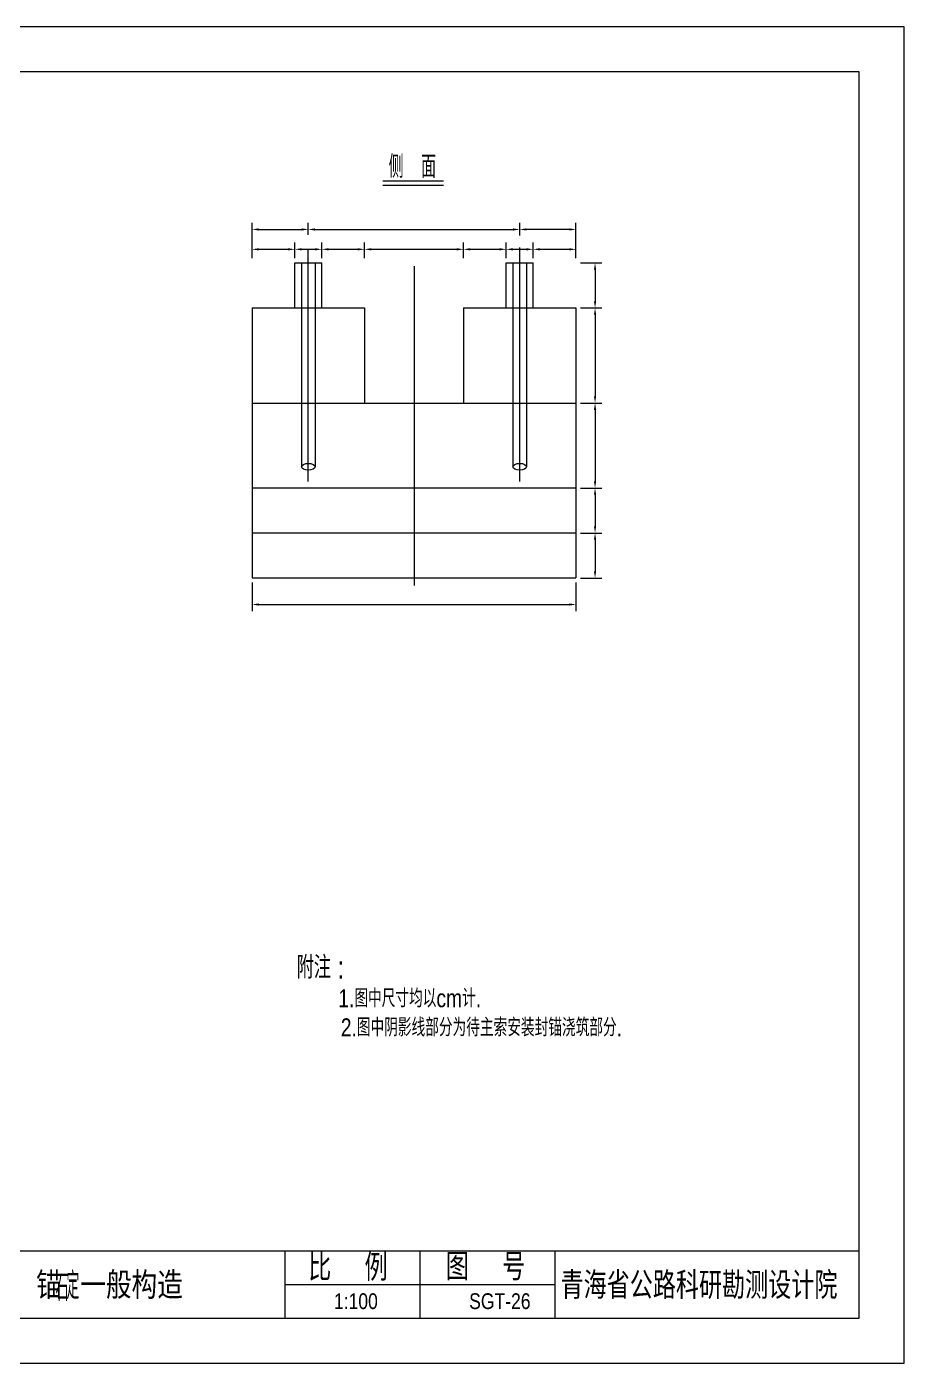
# Model space of a CAD drawing. Extents: x 9718 to 13918, y -2349 to 621.
# Drawn here: x 11967 to 13918, y -2349 to 621 of the extents above; entities that cross this region are included whole.
import ezdxf
from ezdxf.enums import TextEntityAlignment as Align

# ---------------------------------------------------------------- set-up
doc = ezdxf.new("R2010")
doc.units = 0
doc.layers.get('0').update_dxf_attribs({"linetype": 'CONTINUOUS'})
doc.layers.get('DEFPOINTS').update_dxf_attribs({"linetype": 'CONTINUOUS'})
doc.layers.add('JDX', color=6, linetype='CONTINUOUS')
doc.styles.add('GGX1', font='romanc.shx', dxfattribs={"bigfont": 'dk.shx'})
doc.styles.get("Standard").update_dxf_attribs({"font": 'stxt.shx', "width": 0.8, "bigfont": 'dk.shx'})
doc.dimstyles.get("Standard").update_dxf_attribs({"dimtxt": 0.18, "dimasz": 0.18, "dimexe": 0.18, "dimexo": 0.0625, "dimgap": 0.09, "dimtad": 0, "dimtih": 1, "dimtoh": 1, "dimdec": 4, "dimzin": 0, "dimdsep": 46, "dimtxsty": 'Standard', "dimcen": 0.09, "dimadec": 0, "dimazin": 0, "dimtfac": 1, "dimtdec": 4, "dimtofl": 0, "dimtmove": 0, "dimatfit": 3, "dimfxl": 0, "dimtolj": 1, "dimtzin": 0, "dimarcsym": 0})

# ---------------------------------------------------------------- blocks, each defined once
blk = doc.blocks.new('*D18')
at = {"color": 2}
for p, q in [((12468, -614.1), (12468, -678)), ((13188, -614.1), (13188, -678)), ((12483, -663), (13173, -663))]:
    blk.add_line(p, q, dxfattribs=at)
for points in [[(12483, -660.5), (12483, -665.5), (12468, -663)], [(13173, -660.5), (13173, -665.5), (13188, -663)]]:
    blk.add_solid(points, dxfattribs=at)
at = {"layer": 'DEFPOINTS', "color": 0}
for p in [(12468, -604.1), (13188, -604.1), (13188, -663)]:
    blk.add_point(p, dxfattribs=at)
blk = doc.blocks.new('*D19')
at = {"color": 2}
for p, q in [((12468, 135.7), (12468, 185.5)), ((12593, 158.5), (12593, 185.5)), ((12483, 170.5), (12578, 170.5))]:
    blk.add_line(p, q, dxfattribs=at)
for points in [[(12483, 173), (12483, 168), (12468, 170.5)], [(12578, 173), (12578, 168), (12593, 170.5)]]:
    blk.add_solid(points, dxfattribs=at)
at = {"layer": 'DEFPOINTS', "color": 0}
for p in [(12593, 170.5), (12468, 125.7), (12593, 148.5)]:
    blk.add_point(p, dxfattribs=at)
blk = doc.blocks.new('*D20')
at = {"color": 2}
for p, q in [((12468, 106.6), (12468, 141.3)), ((12483, 126.3), (12548, 126.3)), ((12563, 106.6), (12563, 141.3))]:
    blk.add_line(p, q, dxfattribs=at)
for points in [[(12483, 128.8), (12483, 123.8), (12468, 126.3)], [(12548, 128.8), (12548, 123.8), (12563, 126.3)]]:
    blk.add_solid(points, dxfattribs=at)
at = {"layer": 'DEFPOINTS', "color": 0}
for p in [(12563, 126.3), (12468, 96.6), (12563, 96.6)]:
    blk.add_point(p, dxfattribs=at)
blk = doc.blocks.new('*D21')
at = {"color": 2}
for p, q in [((12578, 126.3), (12608, 126.3)), ((12623, 106.6), (12623, 141.3))]:
    blk.add_line(p, q, dxfattribs=at)
for points in [[(12578, 128.8), (12578, 123.8), (12563, 126.3)], [(12608, 128.8), (12608, 123.8), (12623, 126.3)]]:
    blk.add_solid(points, dxfattribs=at)
at = {"layer": 'DEFPOINTS', "color": 0}
for p in [(12623, 126.3), (12563, 96.6), (12623, 96.6)]:
    blk.add_point(p, dxfattribs=at)
blk = doc.blocks.new('*D22')
at = {"color": 2}
for p, q in [((12638, 126.3), (12703, 126.3)), ((12718, 106.6), (12718, 141.3))]:
    blk.add_line(p, q, dxfattribs=at)
for points in [[(12638, 128.8), (12638, 123.8), (12623, 126.3)], [(12703, 128.8), (12703, 123.8), (12718, 126.3)]]:
    blk.add_solid(points, dxfattribs=at)
at = {"layer": 'DEFPOINTS', "color": 0}
for p in [(12718, 126.3), (12623, 96.6), (12718, 96.6)]:
    blk.add_point(p, dxfattribs=at)
blk = doc.blocks.new('*D23')
at = {"color": 2}
for p, q in [((12733, 126.3), (12923, 126.3)), ((12938, 106.6), (12938, 141.3))]:
    blk.add_line(p, q, dxfattribs=at)
for points in [[(12733, 128.8), (12733, 123.8), (12718, 126.3)], [(12923, 128.8), (12923, 123.8), (12938, 126.3)]]:
    blk.add_solid(points, dxfattribs=at)
at = {"layer": 'DEFPOINTS', "color": 0}
for p in [(12938, 126.3), (12718, 96.6), (12938, 96.6)]:
    blk.add_point(p, dxfattribs=at)
blk = doc.blocks.new('*D24')
at = {"color": 2}
for p, q in [((12953, 126.3), (13018, 126.3)), ((13033, 106.6), (13033, 141.3))]:
    blk.add_line(p, q, dxfattribs=at)
for points in [[(12953, 128.8), (12953, 123.8), (12938, 126.3)], [(13018, 128.8), (13018, 123.8), (13033, 126.3)]]:
    blk.add_solid(points, dxfattribs=at)
at = {"layer": 'DEFPOINTS', "color": 0}
for p in [(13033, 126.3), (12938, 96.6), (13033, 96.6)]:
    blk.add_point(p, dxfattribs=at)
blk = doc.blocks.new('*D25')
at = {"color": 2}
for p, q in [((13048, 126.3), (13078, 126.3)), ((13093, 106.6), (13093, 141.3))]:
    blk.add_line(p, q, dxfattribs=at)
for points in [[(13048, 128.8), (13048, 123.8), (13033, 126.3)], [(13078, 128.8), (13078, 123.8), (13093, 126.3)]]:
    blk.add_solid(points, dxfattribs=at)
at = {"layer": 'DEFPOINTS', "color": 0}
for p in [(13093, 126.3), (13033, 96.6), (13093, 96.6)]:
    blk.add_point(p, dxfattribs=at)
blk = doc.blocks.new('*D26')
at = {"color": 2}
for p, q in [((13108, 126.3), (13173, 126.3)), ((13188, 106.6), (13188, 141.3))]:
    blk.add_line(p, q, dxfattribs=at)
for points in [[(13108, 128.8), (13108, 123.8), (13093, 126.3)], [(13173, 128.8), (13173, 123.8), (13188, 126.3)]]:
    blk.add_solid(points, dxfattribs=at)
at = {"layer": 'DEFPOINTS', "color": 0}
for p in [(13188, 126.3), (13093, 96.6), (13188, 96.6)]:
    blk.add_point(p, dxfattribs=at)
blk = doc.blocks.new('*D27')
at = {"color": 2}
for p, q in [((13063, 156.7), (13063, 185.5)), ((13188, 135.7), (13188, 185.5)), ((13173, 170.5), (13078, 170.5))]:
    blk.add_line(p, q, dxfattribs=at)
for points in [[(13078, 173), (13078, 168), (13063, 170.5)], [(13173, 173), (13173, 168), (13188, 170.5)]]:
    blk.add_solid(points, dxfattribs=at)
at = {"layer": 'DEFPOINTS', "color": 0}
for p in [(13063, 170.5), (13063, 146.7), (13188, 125.7)]:
    blk.add_point(p, dxfattribs=at)
blk = doc.blocks.new('*D28')
at = {"color": 2}
for p, q in [((13198, 95.9), (13245.5, 95.9)), ((13230.5, 80.9), (13230.5, 10.9)), ((13198, -4.1), (13245.5, -4.1))]:
    blk.add_line(p, q, dxfattribs=at)
for points in [[(13228, 80.9), (13233, 80.9), (13230.5, 95.9)], [(13228, 10.9), (13233, 10.9), (13230.5, -4.1)]]:
    blk.add_solid(points, dxfattribs=at)
at = {"layer": 'DEFPOINTS', "color": 0}
for p in [(13188, 95.9), (13188, -4.1), (13230.5, -4.1)]:
    blk.add_point(p, dxfattribs=at)
blk = doc.blocks.new('*D29')
at = {"color": 2}
for p, q in [((13230.5, -19.1), (13230.5, -200.5)), ((13198, -215.5), (13245.5, -215.5))]:
    blk.add_line(p, q, dxfattribs=at)
for points in [[(13228, -19.1), (13233, -19.1), (13230.5, -4.1)], [(13228, -200.5), (13233, -200.5), (13230.5, -215.5)]]:
    blk.add_solid(points, dxfattribs=at)
at = {"layer": 'DEFPOINTS', "color": 0}
for p in [(13188, -4.1), (13188, -215.5), (13230.5, -215.5)]:
    blk.add_point(p, dxfattribs=at)
blk = doc.blocks.new('*D30')
at = {"color": 2}
for p, q in [((13230.5, -230.5), (13230.5, -389.1)), ((13198, -404.1), (13245.5, -404.1))]:
    blk.add_line(p, q, dxfattribs=at)
for points in [[(13228, -230.5), (13233, -230.5), (13230.5, -215.5)], [(13228, -389.1), (13233, -389.1), (13230.5, -404.1)]]:
    blk.add_solid(points, dxfattribs=at)
at = {"layer": 'DEFPOINTS', "color": 0}
for p in [(13188, -215.5), (13188, -404.1), (13230.5, -404.1)]:
    blk.add_point(p, dxfattribs=at)
blk = doc.blocks.new('*D31')
at = {"color": 2}
for p, q in [((13230.5, -419.1), (13230.5, -489.1)), ((13198, -504.1), (13245.5, -504.1))]:
    blk.add_line(p, q, dxfattribs=at)
for points in [[(13228, -419.1), (13233, -419.1), (13230.5, -404.1)], [(13228, -489.1), (13233, -489.1), (13230.5, -504.1)]]:
    blk.add_solid(points, dxfattribs=at)
at = {"layer": 'DEFPOINTS', "color": 0}
for p in [(13188, -404.1), (13188, -504.1), (13230.5, -504.1)]:
    blk.add_point(p, dxfattribs=at)
blk = doc.blocks.new('*D32')
at = {"color": 2}
for p, q in [((13230.5, -519.1), (13230.5, -589.1)), ((13198, -604.1), (13245.5, -604.1))]:
    blk.add_line(p, q, dxfattribs=at)
for points in [[(13228, -519.1), (13233, -519.1), (13230.5, -504.1)], [(13228, -589.1), (13233, -589.1), (13230.5, -604.1)]]:
    blk.add_solid(points, dxfattribs=at)
at = {"layer": 'DEFPOINTS', "color": 0}
for p in [(13188, -504.1), (13188, -604.1), (13230.5, -604.1)]:
    blk.add_point(p, dxfattribs=at)
blk = doc.blocks.new('*D33')
at = {"color": 2}
for p, q in [((12593, 174.5), (12593, 185.4)), ((13063, 176.3), (13063, 185.4)), ((12608, 170.4), (13048, 170.4))]:
    blk.add_line(p, q, dxfattribs=at)
for points in [[(12608, 172.9), (12608, 167.9), (12593, 170.4)], [(13048, 172.9), (13048, 167.9), (13063, 170.4)]]:
    blk.add_solid(points, dxfattribs=at)
at = {"layer": 'DEFPOINTS', "color": 0}
for p in [(12593, 164.5), (13063, 170.4), (13063, 166.3)]:
    blk.add_point(p, dxfattribs=at)

msp = doc.modelspace()

# ---------------------------------------------------------------- linework, layer by layer
at = {"color": 2, "linetype": 'Continuous'}
for p, q in [((13917.92955, -2349.07629), (13917.92955, 620.92371)), ((13817.92955, -2249.07629), (13817.92955, -2249.07629))]:
    msp.add_line(p, q, dxfattribs=at)
at = {"color": 6, "linetype": 'Continuous'}
for p, q in [((13817.92955, 520.92371), (10017.92955, 520.92371)), ((13817.92955, -2249.07629), (13817.92955, 520.92371)), ((10017.92955, -2249.07629), (13817.92955, -2249.07629))]:
    msp.add_line(p, q, dxfattribs=at)
at = {"color": 3}
for p, q in [((12593.01743, -389.5235), (12593.01743, 124.27883)), ((13063.01743, -389.5235), (13063.01743, 130.506)), ((12828.01743, 89.02919), (12828.01743, -620.95735))]:
    msp.add_line(p, q, dxfattribs=at)
at = {"color": 7}
for p, q in [((12563.01743, -4.07237), (12563.01743, 95.92763)), ((12623.01743, -4.07237), (12623.01743, 95.92763)), ((13033.01743, -4.07237), (13033.01743, 95.92763)), ((13093.01743, -4.07237), (13093.01743, 95.92763)), ((12468.01743, -4.07237), (12468.01743, -604.07237)), ((12718.01743, -4.07237), (12718.01743, -215.50831)), ((12938.01743, -4.07237), (12938.01743, -215.50831)), ((13188.01743, -4.07237), (13188.01743, -604.07237))]:
    msp.add_line(p, q, dxfattribs=at)
for p, q in [((12563.01743, 95.92763), (12623.01743, 95.92763)), ((13033.01743, 95.92763), (13093.01743, 95.92763)), ((12468.01743, -4.07237), (12718.01743, -4.07237)), ((12938.01743, -4.07237), (13188.01743, -4.07237)), ((12718.01743, -215.50831), (12938.01743, -215.50831)), ((12468.01743, -404.07237), (13188.01743, -404.07237)), ((12468.01743, -504.07237), (13188.01743, -504.07237)), ((12468.01743, -604.07237), (13188.01743, -604.07237))]:
    msp.add_line(p, q)
at = {"color": 1}
for p, q in [((12578.01743, 95.92763), (12578.01743, -356.90977)), ((12608.01743, 95.92763), (12608.01743, -356.90977)), ((13048.01743, 95.92763), (13048.01743, -356.90977)), ((13078.01743, 95.92763), (13078.01743, -356.90977)), ((12468.01743, -215.50831), (12718.01743, -215.50831)), ((12938.01743, -215.50831), (13188.01743, -215.50831))]:
    msp.add_line(p, q, dxfattribs=at)
at = {"color": 2, "linetype": 'Continuous'}
for points in [[(13917.92955, 620.92371), (9717.92955, 620.92371)], [(9717.92955, -2349.07629), (13917.92955, -2349.07629)]]:
    msp.add_lwpolyline(points, dxfattribs=at)
at = {"color": 7, "linetype": 'Continuous'}
for points in [[(10017.92955, -2099.07629), (13817.92955, -2099.07629), (13817.92955, -2099.07629)], [(12541.79275, -2249.07629), (12541.79275, -2099.07629), (12541.79275, -2099.07629)], [(12841.79275, -2249.07629), (12841.79275, -2099.07629), (12841.79275, -2099.07629)], [(13141.79275, -2249.07629), (13141.79275, -2099.07629), (13141.79275, -2099.07629)], [(12541.79275, -2174.07629), (13141.79275, -2174.07629)]]:
    msp.add_lwpolyline(points, dxfattribs=at)
at = {"color": 1}
for centre in [(12593.01743, -356.90977), (13063.01743, -356.90977)]:
    msp.add_ellipse(centre, major_axis=(15, 0), ratio=0.5, dxfattribs=at)
at = {"layer": 'JDX', "color": 7}
msp.add_line((12759.02465, 278.2112), (12893.41143, 278.2112), dxfattribs=at)
at = {"layer": 'JDX', "color": 2}
msp.add_line((12759.02465, 269.2112), (12893.41143, 269.2112), dxfattribs=at)

# ---------------------------------------------------------------- texts
at = {"color": 2}
for s, height, width, p in [('附注 :', 50, 0.8, (12567.24453, -1494.30313)), (' 1.图中尺寸均以cm计.', 40, 0.8, (12647.85537, -1557.93753)), ('2.图中阴影线部分为待主索安装封锚浇筑部分.', 40, 0.8, (12665.25125, -1622.67062)), ('石', 60, 0.5, (12031.31631, -2210.88957)), ('定', 60, 0.5, (12055.36744, -2206.92274)), ('1:100', 35, 0.833333, (12649.99213, -2228.60844)), ('SGT-26', 35, 0.833333, (12950.57441, -2228.60844))]:
    msp.add_text(s, height=height, dxfattribs=dict(at, width=width)).set_placement(p)
at = {"color": 2, "style": 'GGX1', "width": 0.9}
for s, p in [('比  例', (12592.82936, -2166.0763)), ('图  号', (12898.85002, -2164.7939)), ('青海省公路科研勘测设计院', (13153.7411, -2206.09205))]:
    msp.add_text(s, height=60, dxfattribs=at).set_placement(p)
at = {"color": 2, "style": 'GGX1'}
msp.add_text('锚 一般构造', height=60, dxfattribs=at).set_placement((12151.00947, -2176.15507), align=Align.MIDDLE_CENTER)
at = {"layer": 'JDX', "color": 2, "width": 0.7}
msp.add_text('侧   面', height=50, dxfattribs=at).set_placement((12771.73932, 285.03968))

# ---------------------------------------------------------------- dimensions: what is measured, and where the dimension line sits
for base, p1, p2, override, picture, middle in [((12593.01743, 170.4739), (12468.01743, 125.66034), (12593.01743, 148.47698), {"dimtxt": 20, "dimasz": 15, "dimexe": 15, "dimexo": 10, "dimgap": 4.5, "dimtad": 1, "dimtih": 0, "dimtoh": 0, "dimzin": 8, "dimlunit": 6, "dimcen": 2.5, "dimclrd": 2, "dimclre": 2, "dimclrt": 2, "dimtofl": 1, "dimtmove": 2}, '*D19', (12530.51743, 184.9739)), ((13063.01743, 170.36204), (12593.01743, 164.54104), (13063.01743, 166.33522), {"dimtxt": 20, "dimasz": 15, "dimexe": 15, "dimexo": 10, "dimgap": 4.5, "dimtad": 1, "dimtih": 0, "dimtoh": 0, "dimzin": 8, "dimlunit": 6, "dimcen": 2.5, "dimclrd": 2, "dimclre": 2, "dimclrt": 2, "dimtofl": 1, "dimtmove": 2}, '*D33', (12828.01743, 184.86204)), ((13063.01743, 170.4739), (13188.01743, 125.66034), (13063.01743, 146.6964), {"dimtxt": 20, "dimasz": 15, "dimexe": 15, "dimexo": 10, "dimgap": 4.5, "dimtad": 1, "dimtih": 0, "dimtoh": 0, "dimzin": 8, "dimlunit": 6, "dimcen": 2.5, "dimclrd": 2, "dimclre": 2, "dimclrt": 2, "dimtofl": 1, "dimtmove": 2}, '*D27', (13125.51743, 184.9739)), ((12563.01743, 126.33573), (12468.01743, 96.60021), (12563.01743, 96.60021), {"dimtxt": 20, "dimasz": 15, "dimexe": 15, "dimexo": 10, "dimgap": 4.5, "dimtad": 1, "dimtih": 0, "dimtoh": 0, "dimzin": 8, "dimlunit": 6, "dimcen": 2.5, "dimclrd": 2, "dimclre": 2, "dimclrt": 2, "dimtofl": 1, "dimtmove": 2}, '*D20', (12515.51743, 140.83573)), ((12623.01743, 126.33573), (12563.01743, 96.60021), (12623.01743, 96.60021), {"dimtxt": 20, "dimasz": 15, "dimexe": 15, "dimexo": 10, "dimgap": 4.5, "dimtad": 1, "dimtih": 0, "dimtoh": 0, "dimzin": 8, "dimlunit": 6, "dimcen": 2.5, "dimse1": 1, "dimclrd": 2, "dimclre": 2, "dimclrt": 2, "dimtofl": 1, "dimtmove": 2}, '*D21', (12593.01743, 140.83573)), ((12718.01743, 126.33573), (12623.01743, 96.60021), (12718.01743, 96.60021), {"dimtxt": 20, "dimasz": 15, "dimexe": 15, "dimexo": 10, "dimgap": 4.5, "dimtad": 1, "dimtih": 0, "dimtoh": 0, "dimzin": 8, "dimlunit": 6, "dimcen": 2.5, "dimse1": 1, "dimclrd": 2, "dimclre": 2, "dimclrt": 2, "dimtofl": 1, "dimtmove": 2}, '*D22', (12670.51743, 140.83573)), ((12938.01743, 126.33573), (12718.01743, 96.60021), (12938.01743, 96.60021), {"dimtxt": 20, "dimasz": 15, "dimexe": 15, "dimexo": 10, "dimgap": 4.5, "dimtad": 1, "dimtih": 0, "dimtoh": 0, "dimzin": 8, "dimlunit": 6, "dimcen": 2.5, "dimse1": 1, "dimclrd": 2, "dimclre": 2, "dimclrt": 2, "dimtofl": 1, "dimtmove": 2}, '*D23', (12828.01743, 140.83573)), ((13033.01743, 126.33573), (12938.01743, 96.60021), (13033.01743, 96.60021), {"dimtxt": 20, "dimasz": 15, "dimexe": 15, "dimexo": 10, "dimgap": 4.5, "dimtad": 1, "dimtih": 0, "dimtoh": 0, "dimzin": 8, "dimlunit": 6, "dimcen": 2.5, "dimse1": 1, "dimclrd": 2, "dimclre": 2, "dimclrt": 2, "dimtofl": 1, "dimtmove": 2}, '*D24', (12985.51743, 140.83573)), ((13093.01743, 126.33573), (13033.01743, 96.60021), (13093.01743, 96.60021), {"dimtxt": 20, "dimasz": 15, "dimexe": 15, "dimexo": 10, "dimgap": 4.5, "dimtad": 1, "dimtih": 0, "dimtoh": 0, "dimzin": 8, "dimlunit": 6, "dimcen": 2.5, "dimse1": 1, "dimclrd": 2, "dimclre": 2, "dimclrt": 2, "dimtofl": 1, "dimtmove": 2}, '*D25', (13063.01743, 140.83573)), ((13188.01743, 126.33573), (13093.01743, 96.60021), (13188.01743, 96.60021), {"dimtxt": 20, "dimasz": 15, "dimexe": 15, "dimexo": 10, "dimgap": 4.5, "dimtad": 1, "dimtih": 0, "dimtoh": 0, "dimzin": 8, "dimlunit": 6, "dimcen": 2.5, "dimse1": 1, "dimclrd": 2, "dimclre": 2, "dimclrt": 2, "dimtofl": 1, "dimtmove": 2}, '*D26', (13140.51743, 140.83573)), ((13188.01743, -663.03067), (12468.01743, -604.07237), (13188.01743, -604.07237), {"dimtxt": 20, "dimasz": 15, "dimexe": 15, "dimexo": 10, "dimgap": 4.5, "dimtad": 1, "dimtih": 0, "dimtoh": 0, "dimzin": 8, "dimlunit": 6, "dimcen": 2.5, "dimclrd": 2, "dimclre": 2, "dimclrt": 2, "dimtofl": 1, "dimtmove": 2}, '*D18', (12828.01743, -648.53067))]:
    dim = msp.add_linear_dim(base=base, p1=p1, p2=p2, dimstyle='Standard', override=override)
    dim.commit()
    dim.dimension.update_dxf_attribs({"geometry": picture, "text_midpoint": middle})
for base, p1, p2, override, picture, middle in [((13230.47812, -4.07237), (13188.01743, 95.92763), (13188.01743, -4.07237), {"dimtxt": 20, "dimasz": 15, "dimexe": 15, "dimexo": 10, "dimgap": 4.5, "dimtad": 1, "dimtih": 0, "dimtoh": 0, "dimzin": 8, "dimlunit": 6, "dimcen": 2.5, "dimclrd": 2, "dimclre": 2, "dimclrt": 2, "dimtofl": 1, "dimtmove": 2}, '*D28', (13215.97812, 45.92763)), ((13230.47812, -215.50831), (13188.01743, -4.07237), (13188.01743, -215.50831), {"dimtxt": 20, "dimasz": 15, "dimexe": 15, "dimexo": 10, "dimgap": 4.5, "dimtad": 1, "dimtih": 0, "dimtoh": 0, "dimdec": 1, "dimzin": 8, "dimcen": 2.5, "dimse1": 1, "dimclrd": 2, "dimclre": 2, "dimclrt": 2, "dimtofl": 1, "dimtmove": 2}, '*D29', (13215.97812, -109.79034)), ((13230.47812, -404.07237), (13188.01743, -215.50831), (13188.01743, -404.07237), {"dimtxt": 20, "dimasz": 15, "dimexe": 15, "dimexo": 10, "dimgap": 4.5, "dimtad": 1, "dimtih": 0, "dimtoh": 0, "dimdec": 1, "dimzin": 8, "dimcen": 2.5, "dimse1": 1, "dimclrd": 2, "dimclre": 2, "dimclrt": 2, "dimtofl": 1, "dimtmove": 2}, '*D30', (13215.97812, -309.79034)), ((13230.47812, -504.07237), (13188.01743, -404.07237), (13188.01743, -504.07237), {"dimtxt": 20, "dimasz": 15, "dimexe": 15, "dimexo": 10, "dimgap": 4.5, "dimtad": 1, "dimtih": 0, "dimtoh": 0, "dimzin": 8, "dimlunit": 6, "dimcen": 2.5, "dimse1": 1, "dimclrd": 2, "dimclre": 2, "dimclrt": 2, "dimtofl": 1, "dimtmove": 2}, '*D31', (13215.97812, -454.07237)), ((13230.47812, -604.07237), (13188.01743, -504.07237), (13188.01743, -604.07237), {"dimtxt": 20, "dimasz": 15, "dimexe": 15, "dimexo": 10, "dimgap": 4.5, "dimtad": 1, "dimtih": 0, "dimtoh": 0, "dimzin": 8, "dimlunit": 6, "dimcen": 2.5, "dimse1": 1, "dimclrd": 2, "dimclre": 2, "dimclrt": 2, "dimtofl": 1, "dimtmove": 2}, '*D32', (13215.97812, -554.07237))]:
    dim = msp.add_linear_dim(base=base, p1=p1, p2=p2, angle=90, dimstyle='Standard', override=override)
    dim.commit()
    dim.dimension.update_dxf_attribs({"geometry": picture, "text_midpoint": middle})

doc.saveas('drawing.dxf')
